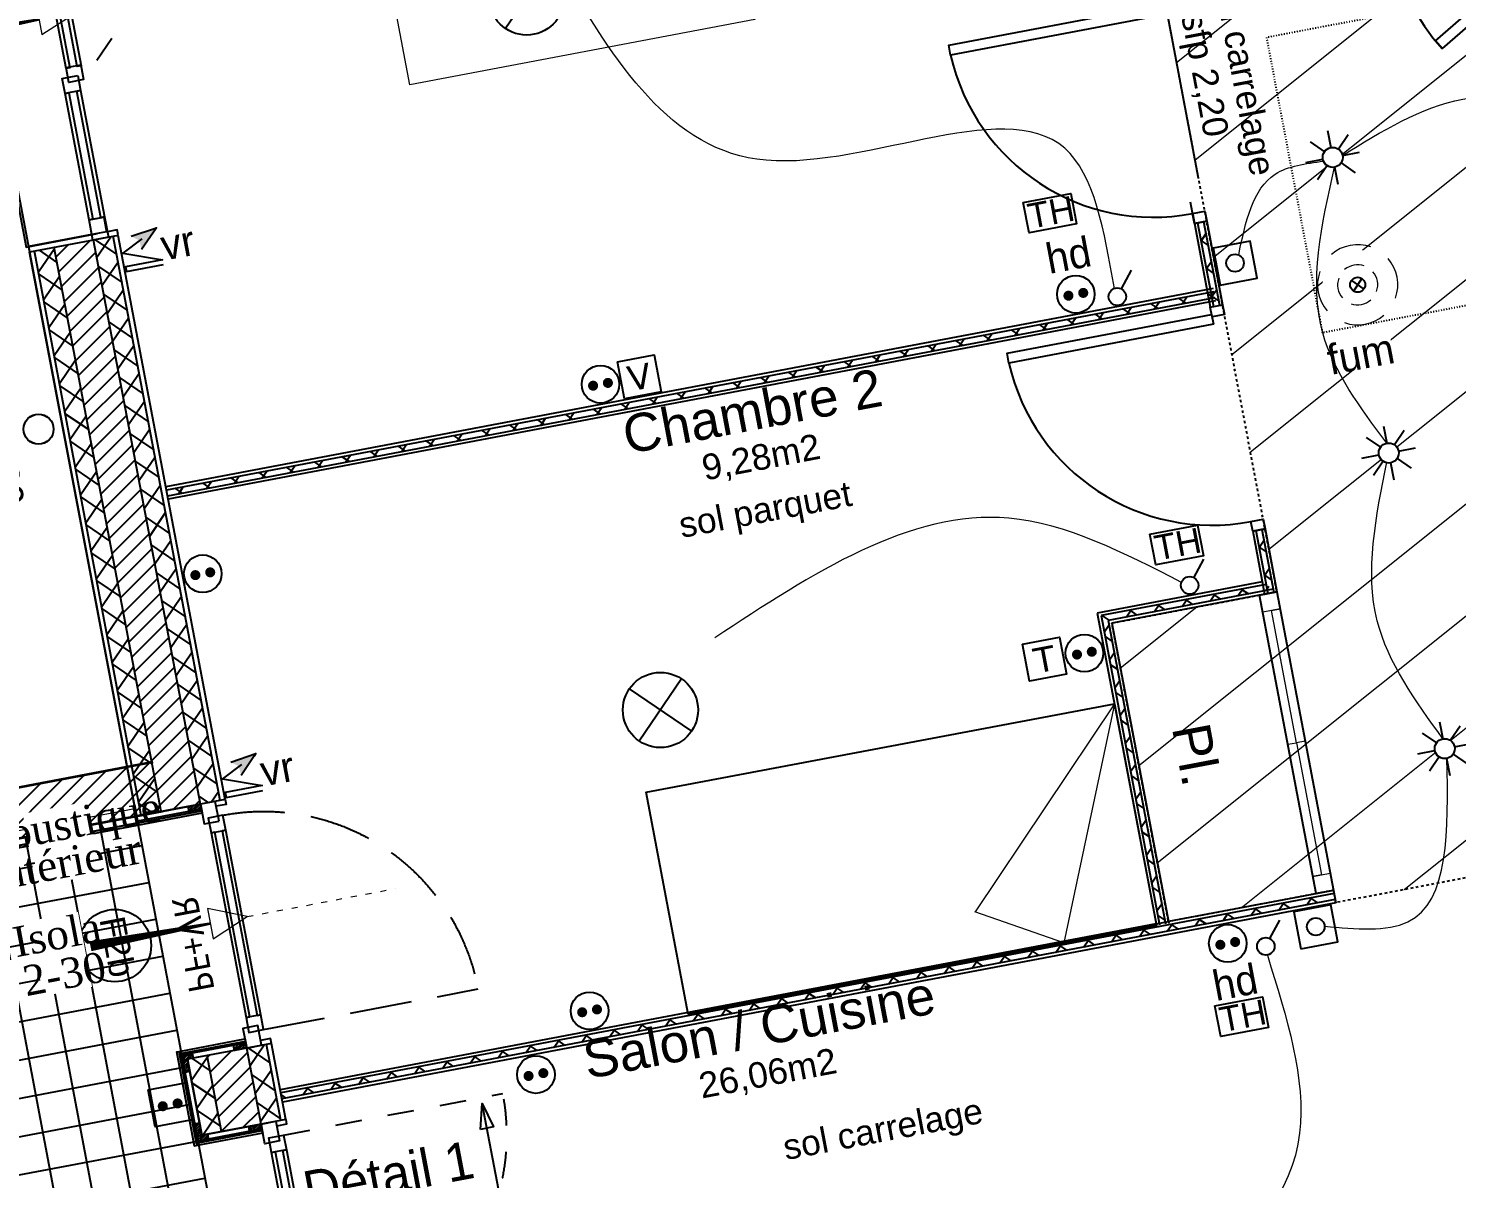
# Model space of a CAD drawing. Header units: centimetres. Extents: x 187368 to 251255, y -383447 to -322514.
# Drawn here: x 192943 to 198635, y -348826 to -344240 of the extents above; entities that cross this region are included whole.
import ezdxf

# ---------------------------------------------------------------- set-up
doc = ezdxf.new("R2010")
doc.units = ezdxf.units.CM
for name, pattern in [('ACAD_ISO03W100', [30, 12, -18]), ('Style de ligne -1', [0.41664, 0.20828, -0.20836]), ('Style de ligne -2', [0.694425, 0.48607, -0.208355]), ('Style de ligne -5', [0.20828, 0.069425, -0.138855]), ('Style de ligne -6', [1.04164, 0.625, -0.20828, 0.06943, -0.13893])]:
    doc.linetypes.add(name, pattern=pattern)
doc.layers.get('0').update_dxf_attribs({"color": 252})
for name, color, linetype in [('3-BAT C-Niveau 2', 252, 'Continuous'), ('prlm-EAU-EPEXT', 145, 'Continuous'), ('prlm-VMC', 93, 'Continuous')]:
    doc.layers.add(name, color=color, linetype=linetype)
for name, color, linetype, lineweight in [('prlm-ELEC-CFA', 1, 'Continuous', 25), ('prlm-ELEC-CFO', 1, 'Continuous', 25), ('prlm-ELEC-SSI', 1, 'Continuous', 25)]:
    doc.layers.add(name, color=color, linetype=linetype, lineweight=lineweight)
doc.layers.add('prlm-ZEROPLOT', color=254, linetype='Continuous', plot=False)
doc.styles.add('Arial', font='arial.ttf', dxfattribs={"height": 100})
doc.styles.add('Futura Std Book', font='')
doc.styles.add('Helvetica', font='arial.ttf')
doc.styles.add('Lucida Grande', font='')
doc.styles.add('prlm-elec-cfo', font='comic.ttf', dxfattribs={"height": 12})
doc.styles.add('prlm-elec-ssi', font='comic.ttf', dxfattribs={"height": 12})
doc.styles.add('prlm-vmc', font='pala.ttf', dxfattribs={"height": 14})
doc.styles.get("Standard").update_dxf_attribs({"font": 'isocp.shx', "height": 100})
doc.styles.get('Futura Std Book').set_extended_font_data('Futura Std Book')
doc.styles.get('Lucida Grande').set_extended_font_data('Lucida Grande')
pattern_1 = [(145.723595, (66931.62, 115456.28), (-45.054865, -66.106423), []), (235.723595, (66931.62, 115456.28), (-66.106423, 45.054865), [])]
pattern_2 = [(45, (67117.507, 115456.283), (-31.2347524, 39.0434405), [])]
pattern_3 = [(145.723595, (66931.62, 115456.28), (-45.054865, -66.106423), []), (235.723595, (66931.62, 115456.28), (-66.106423, 45.054865), [])]
pattern_4 = [(45, (0, 0), (0, -1), [])]

# ---------------------------------------------------------------- blocks, each defined once
blk = doc.blocks.new('Groupe-125-1')
at = {"linetype": 'Continuous'}
for p, q in [((12439.98, -46334.45), (12646.31, -46295.38)), ((12442.77, -46349.19), (12649.1, -46310.11)), ((12445.56, -46363.93), (12651.89, -46324.85)), ((12448.35, -46378.67), (12654.68, -46339.59)), ((12451.14, -46393.4), (12657.47, -46354.33)), ((12453.93, -46408.14), (12660.27, -46369.07)), ((12456.72, -46422.88), (12663.06, -46383.8)), ((12459.52, -46437.62), (12665.85, -46398.54)), ((12462.31, -46452.36), (12668.64, -46413.28)), ((12465.1, -46467.09), (12671.43, -46428.02)), ((12467.89, -46481.83), (12674.22, -46442.76)), ((12470.68, -46496.57), (12677.01, -46457.49)), ((12473.47, -46511.31), (12679.8, -46472.23)), ((12476.26, -46526.05), (12682.59, -46486.97)), ((12479.05, -46540.78), (12685.39, -46501.71)), ((12481.84, -46555.52), (12688.18, -46516.45)), ((12484.63, -46570.26), (12690.97, -46531.18)), ((12487.43, -46585), (12693.76, -46545.92)), ((12490.22, -46599.74), (12696.55, -46560.66)), ((12493.01, -46614.47), (12699.34, -46575.4)), ((12495.8, -46629.21), (12702.13, -46590.14)), ((12498.59, -46643.95), (12704.92, -46604.88)), ((12501.38, -46658.69), (12707.71, -46619.61)), ((12504.17, -46673.43), (12710.5, -46634.35)), ((12506.96, -46688.16), (12713.3, -46649.09)), ((12509.75, -46702.9), (12716.09, -46663.83)), ((12512.55, -46717.64), (12718.88, -46678.57)), ((12515.34, -46732.38), (12721.67, -46693.3))]:
    blk.add_line(p, q, dxfattribs=at)
at = {"linetype": 'Continuous', "lineweight": 18, "flags": 128}
for points in [[(12643.52, -46280.64), (12726.35, -46718.02), (12520.02, -46757.09), (12437.19, -46319.72)], [(12447.57, -46320.79), (12527.98, -46745.4), (12518.16, -46747.27), (12437.74, -46322.65)], [(12720.15, -46709.01), (12722.01, -46718.84), (12520.02, -46757.09), (12518.16, -46747.27)]]:
    blk.add_lwpolyline(points, close=True, dxfattribs=at)
blk = doc.blocks.new('Groupe-126-1')
blk.add_blockref('Groupe-125-1', (0, 0))
blk = doc.blocks.new('Groupe-127-1')
at = {"linetype": 'Continuous'}
for p, q in [((12696.87, -46723.6), (12614.64, -46289.35)), ((12711.61, -46720.81), (12629.37, -46286.56)), ((12667.4, -46729.18), (12585.16, -46294.94)), ((12682.13, -46726.39), (12599.9, -46292.15)), ((12623.18, -46737.55), (12540.95, -46303.31)), ((12637.92, -46734.76), (12555.68, -46300.52)), ((12652.66, -46731.97), (12570.42, -46297.73)), ((12593.71, -46743.14), (12511.47, -46308.89)), ((12608.44, -46740.34), (12526.21, -46306.1)), ((12564.23, -46748.72), (12481.99, -46314.47)), ((12578.97, -46745.93), (12496.73, -46311.68)), ((12534.75, -46754.3), (12452.52, -46320.06)), ((12549.49, -46751.51), (12467.26, -46317.27))]:
    blk.add_line(p, q, dxfattribs=at)
at = {"linetype": 'Continuous', "lineweight": 18, "flags": 128}
for points in [[(12644.11, -46283.77), (12726.35, -46718.02), (12520.02, -46757.09), (12437.78, -46322.85)], [(12445.64, -46321.36), (12526.39, -46747.74), (12518.53, -46749.23), (12437.78, -46322.85)], [(12518.53, -46749.23), (12724.86, -46710.16), (12726.35, -46718.02), (12520.02, -46757.09)]]:
    blk.add_lwpolyline(points, close=True, dxfattribs=at)
blk = doc.blocks.new('FENETRE TYPE 1')
at = {"linetype": 'Style de ligne -1', "ltscale": 50.8}
for p, q in [((48.17, 60.17), (4, 16)), ((84.68, 59.99), (128.67, 16))]:
    blk.add_line(p, q, dxfattribs=at)
at = {"linetype": 'Continuous'}
blk.add_line((0, 16), (0, 14), dxfattribs=at)
at = {"linetype": 'Continuous', "lineweight": 25, "flags": 128}
for points in [[(-2, 18), (0, 18), (0, 14)], [(192, 18), (190, 18), (190, 14)], [(0, 8), (0, -18), (-2, -18)], [(190, 7.7), (190, -18), (192, -18)]]:
    blk.add_lwpolyline(points, dxfattribs=at)
at = {"linetype": 'Continuous', "flags": 128}
for points in [[(-2, 14), (6, 14), (6, 8), (-2, 8)], [(4, 16), (10, 16), (10, 10), (4, 10)], [(10, 16), (60.46, 16), (60.46, 14.5), (10, 14.5)], [(10, 11.5), (60.46, 11.5), (60.46, 10), (10, 10)], [(60.46, 16), (66.46, 16), (66.46, 10), (60.46, 10)], [(66.46, 16), (72.46, 16), (72.46, 10), (66.46, 10)], [(72.46, 16), (123.05, 16), (123.05, 14.5), (72.46, 14.5)], [(72.46, 11.5), (123.05, 11.5), (123.05, 10), (72.46, 10)], [(122.67, 16), (128.67, 16), (128.67, 10), (122.67, 10)], [(126.67, 14), (132.67, 14), (132.67, 7.7), (126.67, 7.7)], [(132.67, 14), (184, 14), (184, 12.5), (132.67, 12.5)], [(184, 14), (192.25, 14), (192.25, 7.7), (184, 7.7)], [(184, 13.7), (190, 13.7), (190, 7.7), (184, 7.7)], [(132.67, 9.2), (184, 9.2), (184, 7.7), (132.67, 7.7)]]:
    blk.add_lwpolyline(points, close=True, dxfattribs=at)
blk.add_lwpolyline([(0, 10), (0, -19), (190, -19), (190, 10)], dxfattribs=at)
at = {"linetype": 'Style de ligne -1', "ltscale": 50.8}
for centre, radius, start, end in [((4, 16), 62.46, 360, 45), ((128.67, 16), 62.21, 136.6392, 180)]:
    blk.add_arc(centre, radius, start, end, dxfattribs=at)
at = {"insert": (50.38, 2.81), "char_height": 10.161, "attachment_point": 1, "line_spacing_factor": 0.978845, "style": 'Lucida Grande'}
blk.add_mtext('F+VR ', dxfattribs=at)
blk = doc.blocks.new('PORTE FENETRE TYPE 1')
at = {"linetype": 'Style de ligne -1', "ltscale": 50.8}
for p, q in [((4, 16), (4, 105)), ((182, 105), (182, 16))]:
    blk.add_line(p, q, dxfattribs=at)
at = {"linetype": 'Continuous', "lineweight": 25, "flags": 128}
for points in [[(-2, 18), (0, 18), (0, 14)], [(272, 18), (270, 18), (270, 14)], [(0, 8), (0, -18), (-2, -18)], [(270, 8), (270, -18), (272, -18)]]:
    blk.add_lwpolyline(points, dxfattribs=at)
at = {"linetype": 'Continuous', "flags": 128}
for points in [[(-2, 14), (6, 14), (6, 8), (-2, 8)], [(4, 16), (10, 16), (10, 10), (4, 10)], [(10, 16), (87, 16), (87, 14.5), (10, 14.5)], [(10, 11.5), (87, 11.5), (87, 10), (10, 10)], [(87, 16), (93, 16), (93, 10), (87, 10)], [(93, 16), (99, 16), (99, 10), (93, 10)], [(99, 16), (176, 16), (176, 14.5), (99, 14.5)], [(99, 11.5), (176, 11.5), (176, 10), (99, 10)], [(176, 16), (182, 16), (182, 10), (176, 10)], [(180, 14), (186, 14), (186, 8), (180, 8)], [(186, 14), (264, 14), (264, 12.5), (186, 12.5)], [(264, 14), (270, 14), (270, 8), (264, 8)], [(264, 14), (272, 14), (272, 8), (264, 8)], [(186, 9.5), (264, 9.5), (264, 8), (186, 8)]]:
    blk.add_lwpolyline(points, close=True, dxfattribs=at)
at = {"linetype": 'Style de ligne -1', "ltscale": 50.8}
for centre, start, end in [((4, 16), 360, 90), ((182, 16), 90, 180)]:
    blk.add_arc(centre, 89, start, end, dxfattribs=at)
at = {"insert": (74.62, 0.04), "char_height": 10.161, "attachment_point": 1, "line_spacing_factor": 0.978845, "style": 'Lucida Grande'}
blk.add_mtext('PF+VR ', dxfattribs=at)
blk = doc.blocks.new('PORTE FENETRE TYPE 3bis')
at = {"linetype": 'Style de ligne -2', "ltscale": 50.8}
blk.add_line((4, 16), (4, 103), dxfattribs=at)
at = {"linetype": 'Continuous', "lineweight": 25, "flags": 128}
for points in [[(-2, 18), (0, 18), (0, 14)], [(97, 18), (95, 18), (95, 14)], [(0, 7.7), (0, -18), (-2, -18)], [(95, 7.7), (95, -18), (97, -18)]]:
    blk.add_lwpolyline(points, dxfattribs=at)
at = {"linetype": 'Continuous', "flags": 128}
for points in [[(-2, 14), (6, 14), (6, 8), (-2, 8)], [(4, 16), (10, 16), (10, 10), (4, 10)], [(10, 16), (85, 16), (85, 14.5), (10, 14.5)], [(10, 11.5), (85, 11.5), (85, 10), (10, 10)], [(85, 16), (91, 16), (91, 10), (85, 10)], [(89, 14), (97, 14), (97, 8), (89, 8)]]:
    blk.add_lwpolyline(points, close=True, dxfattribs=at)
at = {"linetype": 'Style de ligne -2', "ltscale": 50.8}
blk.add_arc((4, 16), 87, 360, 90, dxfattribs=at)
at = {"insert": (23.21, -0.18), "char_height": 10.161, "attachment_point": 1, "line_spacing_factor": 0.978845, "style": 'Lucida Grande'}
blk.add_mtext('PF+VR ', dxfattribs=at)
blk = doc.blocks.new('Groupe-149-1')
at = {"linetype": 'Continuous'}
h = blk.add_hatch(dxfattribs=at)
h.set_pattern_fill('BOIS 45', color=256, style=0, pattern_type=2)
h.set_pattern_definition(pattern_4)
h.paths.add_polyline_path([(12682.66, -46374.48), (12687.58, -46373.55), (12688.08, -46376.21), (12683.17, -46377.14)])
h = blk.add_hatch(dxfattribs=at)
h.set_pattern_fill('BOIS 45', color=256, style=0, pattern_type=2)
h.set_pattern_definition(pattern_4)
h.paths.add_polyline_path([(12661.34, -46378.52), (12666.26, -46377.59), (12666.76, -46380.24), (12661.85, -46381.17)])
h = blk.add_hatch(dxfattribs=at)
h.set_pattern_fill('BOIS 45', color=256, style=0, pattern_type=2)
h.set_pattern_definition(pattern_4)
h.paths.add_polyline_path([(12664.5, -46380.67), (12665.43, -46385.58), (12662.78, -46386.09), (12661.85, -46381.17)])
h = blk.add_hatch(dxfattribs=at)
h.set_pattern_fill('BOIS 45', color=256, style=0, pattern_type=2)
h.set_pattern_definition(pattern_4)
h.paths.add_polyline_path([(12667.58, -46411.45), (12666.65, -46406.53), (12669.3, -46406.03), (12670.23, -46410.94)])
h = blk.add_hatch(dxfattribs=at)
h.set_pattern_fill('BOIS 45', color=256, style=0, pattern_type=2)
h.set_pattern_definition(pattern_4)
h.paths.add_polyline_path([(12667.58, -46411.45), (12672.49, -46410.52), (12672.99, -46413.17), (12668.08, -46414.1)])
h = blk.add_hatch(dxfattribs=at)
h.set_pattern_fill('BOIS 45', color=256, style=0, pattern_type=2)
h.set_pattern_definition(pattern_4)
h.paths.add_polyline_path([(12688.9, -46407.41), (12693.81, -46406.48), (12694.31, -46409.13), (12689.4, -46410.06)])
h = blk.add_hatch(dxfattribs=at)
h.set_pattern_fill('BOIS 45', color=256, style=0, pattern_type=2)
h.set_pattern_definition(pattern_4)
h.paths.add_polyline_path([(12739.38, -46673.97), (12744.29, -46673.04), (12744.8, -46675.69), (12739.88, -46676.62)])
h = blk.add_hatch(dxfattribs=at)
h.set_pattern_fill('BOIS 45', color=256, style=0, pattern_type=2)
h.set_pattern_definition(pattern_4)
h.paths.add_polyline_path([(12718.06, -46678.01), (12722.97, -46677.08), (12723.47, -46679.73), (12718.56, -46680.66)])
h = blk.add_hatch(dxfattribs=at)
h.set_pattern_fill('BOIS 45', color=256, style=0, pattern_type=2)
h.set_pattern_definition(pattern_4)
h.paths.add_polyline_path([(12721.22, -46680.16), (12722.15, -46685.07), (12719.49, -46685.57), (12718.56, -46680.66)])
h = blk.add_hatch(dxfattribs=at)
h.set_pattern_fill('BOIS 45', color=256, style=0, pattern_type=2)
h.set_pattern_definition(pattern_4)
h.paths.add_polyline_path([(12725.48, -46717.16), (12724.54, -46712.25), (12727.2, -46711.75), (12728.13, -46716.66)])
at = {"linetype": 'Continuous', "flags": 128}
for points in [[(12687.39, -46372.57), (12687.58, -46373.55), (12661.38, -46378.51), (12661.2, -46377.53)], [(12687.6, -46373.55), (12688.08, -46376.21), (12664.5, -46380.67), (12670.23, -46410.94), (12693.81, -46406.48), (12694.31, -46409.13), (12668.08, -46414.1), (12661.36, -46378.52)], [(12682.66, -46374.48), (12687.58, -46373.55), (12688.08, -46376.21), (12683.17, -46377.14)], [(12668.34, -46415.07), (12667.33, -46415.26), (12660.22, -46377.72), (12661.23, -46377.53)], [(12661.34, -46378.52), (12666.26, -46377.59), (12666.76, -46380.24), (12661.85, -46381.17)], [(12664.5, -46380.67), (12665.43, -46385.58), (12662.78, -46386.09), (12661.85, -46381.17)], [(12667.58, -46411.45), (12666.65, -46406.53), (12669.3, -46406.03), (12670.23, -46410.94)], [(12667.58, -46411.45), (12672.49, -46410.52), (12672.99, -46413.17), (12668.08, -46414.1)], [(12668.31, -46415.07), (12668.12, -46414.09), (12694.31, -46409.13), (12694.5, -46410.11)], [(12688.9, -46407.41), (12693.81, -46406.48), (12694.31, -46409.13), (12689.4, -46410.06)], [(12744.11, -46672.06), (12744.29, -46673.04), (12718.1, -46678), (12717.91, -46677.02)], [(12725.48, -46717.16), (12728.13, -46716.66), (12721.22, -46680.16), (12744.8, -46675.69), (12744.29, -46673.04), (12718.06, -46678.01)], [(12739.38, -46673.97), (12744.29, -46673.04), (12744.8, -46675.69), (12739.88, -46676.62)], [(12725.7, -46718.14), (12724.72, -46718.32), (12716.93, -46677.2), (12717.91, -46677.02)], [(12718.06, -46678.01), (12722.97, -46677.08), (12723.47, -46679.73), (12718.56, -46680.66)], [(12721.22, -46680.16), (12722.15, -46685.07), (12719.49, -46685.57), (12718.56, -46680.66)], [(12725.48, -46717.16), (12724.54, -46712.25), (12727.2, -46711.75), (12728.13, -46716.66)], [(12725.7, -46718.14), (12725.52, -46717.16), (12728.13, -46716.66), (12728.31, -46717.64)]]:
    blk.add_lwpolyline(points, close=True, dxfattribs=at)
blk = doc.blocks.new('Groupe-174-1')
at = {"linetype": 'Continuous'}
blk.add_circle((12605.1, -46129.36), 6, dxfattribs=at)
at = {"insert": (12589.05, -46102.64), "char_height": 11.327, "attachment_point": 1, "rotation": 280.7236, "line_spacing_factor": 0.962448, "style": 'Futura Std Book'}
blk.add_mtext('EPØ120', dxfattribs=at)
blk = doc.blocks.new('Groupe-206-1')
at = {"linetype": 'Continuous'}
blk.add_circle((12635.53, -46335.33), 14.45, dxfattribs=at)
at = {"insert": (12639.23, -46322.92), "char_height": 10.087, "attachment_point": 1, "rotation": 280.7236, "line_spacing_factor": 0.834288, "style": 'Helvetica'}
blk.add_mtext('F2b', dxfattribs=at)
blk = doc.blocks.new('Groupe-215-1')
at = {"linetype": 'Continuous'}
h = blk.add_hatch(dxfattribs=at)
h.set_pattern_fill('BOIS 45', color=256, style=0, pattern_type=2)
h.set_pattern_definition(pattern_4)
h.paths.add_polyline_path([(12664.75, -46279.86), (12669.66, -46278.93), (12670.16, -46281.59), (12665.25, -46282.52)])
h = blk.add_hatch(dxfattribs=at)
h.set_pattern_fill('BOIS 45', color=256, style=0, pattern_type=2)
h.set_pattern_definition(pattern_4)
h.paths.add_polyline_path([(12605.79, -46291.03), (12610.71, -46290.1), (12611.21, -46292.75), (12606.3, -46293.68)])
h = blk.add_hatch(dxfattribs=at)
h.set_pattern_fill('BOIS 45', color=256, style=0, pattern_type=2)
h.set_pattern_definition(pattern_4)
h.paths.add_polyline_path([(12546.84, -46302.19), (12551.75, -46301.26), (12552.26, -46303.92), (12547.34, -46304.85)])
h = blk.add_hatch(dxfattribs=at)
h.set_pattern_fill('BOIS 45', color=256, style=0, pattern_type=2)
h.set_pattern_definition(pattern_4)
h.paths.add_polyline_path([(12487.89, -46313.36), (12492.8, -46312.43), (12493.3, -46315.08), (12488.39, -46316.01)])
h = blk.add_hatch(dxfattribs=at)
h.set_pattern_fill('BOIS 45', color=256, style=0, pattern_type=2)
h.set_pattern_definition(pattern_4)
h.paths.add_polyline_path([(12446.94, -46321.11), (12451.86, -46320.18), (12452.36, -46322.83), (12447.45, -46323.76)])
at = {"linetype": 'Continuous', "flags": 128}
for points in [[(12670.16, -46281.59), (12447.45, -46323.76), (12446.94, -46321.11), (12669.66, -46278.93)], [(12664.75, -46279.86), (12669.66, -46278.93), (12670.16, -46281.59), (12665.25, -46282.52)], [(12670.16, -46281.59), (12670.35, -46282.57), (12447.63, -46324.75), (12447.45, -46323.76)], [(12605.79, -46291.03), (12610.71, -46290.1), (12611.21, -46292.75), (12606.3, -46293.68)], [(12546.84, -46302.19), (12551.75, -46301.26), (12552.26, -46303.92), (12547.34, -46304.85)], [(12487.89, -46313.36), (12492.8, -46312.43), (12493.3, -46315.08), (12488.39, -46316.01)], [(12446.94, -46321.11), (12451.86, -46320.18), (12452.36, -46322.83), (12447.45, -46323.76)]]:
    blk.add_lwpolyline(points, close=True, dxfattribs=at)
blk = doc.blocks.new('Groupe-260-1')
at = {"linetype": 'Continuous'}
blk.add_line((12789.08, -46435.79), (12781.97, -46398.28), dxfattribs=at)
at = {"linetype": 'Style de ligne -6', "lineweight": 25, "ltscale": 50.8}
blk.add_line((12789.08, -46435.79), (12715.39, -46449.75), dxfattribs=at)
at = {"linetype": 'Continuous', "flags": 128}
blk.add_lwpolyline([(12781.25, -46408.6), (12781.97, -46398.28), (12786.51, -46407.58)], close=True, dxfattribs=at)
at = {"insert": (12709.56, -46425.7), "char_height": 15.103, "attachment_point": 1, "rotation": 10.728, "line_spacing_factor": 0.962448, "style": 'Futura Std Book'}
blk.add_mtext('Détail 1', dxfattribs=at)
blk = doc.blocks.new('xi.fum')
at = {"color": 0}
blk.add_wipeout([(-10.61, -10.61), (-15, 0), (-10.61, 10.61), (0, 15), (10.61, 10.61), (15, 0), (10.61, -10.61), (0, -15)], dxfattribs=at).dxf.layer = 'prlm-ELEC-SSI'
at = {"layer": 'prlm-ELEC-SSI', "color": 0}
for points in [[(-2.12, 2.12), (2.12, -2.12)], [(2.12, 2.12), (-2.12, -2.12)]]:
    blk.add_lwpolyline(points, dxfattribs=at)
blk.add_circle((0, 0), 3, dxfattribs=at)
at = {"layer": 'prlm-ELEC-SSI', "color": 0, "lineweight": 13}
for radius, start, end in [(16, 60, 120), (16, 150, 210), (8, 60, 120), (16, 330, 30), (8, 150, 210), (8, 330, 30), (8, 240, 300), (16, 240, 300)]:
    blk.add_arc((0, 0), radius, start, end, dxfattribs=at)
blk = doc.blocks.new('xi.epext')
at = {"layer": 'prlm-EAU-EPEXT', "color": 0, "linetype": 'ByBlock', "lineweight": -2}
blk.add_circle((0, 0), 5, dxfattribs=at)
blk = doc.blocks.new('xi.EA')
at = {"layer": 'prlm-VMC', "color": 0, "linetype": 'ByBlock', "lineweight": 5, "flags": 128}
blk.add_lwpolyline([(-6.17, -15), (6.17, -15), (0, 0)], close=True, dxfattribs=at)
at = {"layer": 'prlm-VMC', "color": 0, "linetype": 'ByBlock', "lineweight": -2, "flags": 128}
blk.add_lwpolyline([(0, -15, 1, 4, 0), (0, -63.63, 1, 1, 0)], format="xyseb", dxfattribs=at)
at = {"layer": 'prlm-VMC', "color": 0, "linetype": 'ByBlock', "lineweight": 5}
blk.add_solid([(0, 0), (6.17, -15), (-6.17, -15), (0, 0)], dxfattribs=at)
at = {"layer": 'prlm-ZEROPLOT', "color": 250, "linetype": 'ACAD_ISO03W100', "lineweight": 0, "ltscale": 0.2}
blk.add_lwpolyline([(0, 0), (0, 60)], dxfattribs=at)
blk = doc.blocks.new('xi.PC')
at = {"color": 0, "lineweight": 5}
blk.add_wipeout([(-7.5, -7.5), (7.5, -7.5), (7.5, 7.5), (-7.5, 7.5)], dxfattribs=at).dxf.layer = 'prlm-ELEC-CFO'
at = {"layer": 'prlm-ELEC-CFO', "color": 0, "linetype": 'ByBlock', "lineweight": 5, "const_width": 2}
for points in [[(-4, 0, 1), (-2, 0, 1)], [(2, 0, 1), (4, 0, 1)]]:
    blk.add_lwpolyline(points, format="xyb", close=True, dxfattribs=at)
at = {"layer": 'prlm-ELEC-CFO', "color": 0, "linetype": 'ByBlock', "lineweight": -2}
blk.add_circle((0, 0), 7.5, dxfattribs=at)
blk = doc.blocks.new('xi.PCHD')
at = {"color": 0, "lineweight": 5}
blk.add_wipeout([(-7.5, -7.5), (7.5, -7.5), (7.5, 7.5), (-7.5, 7.5)], dxfattribs=at).dxf.layer = 'prlm-ELEC-CFO'
at = {"layer": 'prlm-ELEC-CFO', "color": 0, "linetype": 'ByBlock', "lineweight": 5, "const_width": 2}
for points in [[(-4, 0, 1), (-2, 0, 1)], [(2, 0, 1), (4, 0, 1)]]:
    blk.add_lwpolyline(points, format="xyb", close=True, dxfattribs=at)
at = {"layer": 'prlm-ELEC-CFO', "color": 0, "linetype": 'ByBlock', "lineweight": -2}
blk.add_circle((0, 0), 7.5, dxfattribs=at)
blk = doc.blocks.new('xi.SA')
at = {"layer": 'prlm-ELEC-CFO', "color": 0}
blk.add_lwpolyline([(0.2, -1.28), (5.5, 5.28)], dxfattribs=at)
blk.add_circle((-2, -4), 3.5, dxfattribs=at)
blk = doc.blocks.new('xi.BP')
at = {"layer": 'prlm-ELEC-CFO', "color": 0, "flags": 128}
blk.add_lwpolyline([(-7.5, -7.5), (7.5, -7.5), (7.5, 7.5), (-7.5, 7.5)], close=True, dxfattribs=at)
at = {"layer": 'prlm-ELEC-CFO', "color": 0}
blk.add_circle((0, 0), 3.5, dxfattribs=at)
blk = doc.blocks.new('xi.SPOT')
at = {"color": 0, "lineweight": 5}
blk.add_wipeout([(-4, 0), (-2.83, -2.83), (0, -4), (2.83, -2.83), (4, 0), (2.83, 2.83), (0, 4), (-2.83, 2.83)], dxfattribs=at).dxf.layer = 'prlm-ELEC-CFO'
at = {"layer": 'prlm-ELEC-CFO', "color": 0, "linetype": 'ByBlock', "lineweight": -2, "flags": 128}
for points in [[(-7.69, 7.69), (-2.83, 2.83)], [(0, 10.88), (0, 4)], [(7.69, 7.69), (2.83, 2.83)], [(-10.88, 0), (-4, 0)], [(4, 0), (10.88, 0)], [(-2.83, -2.83), (-7.69, -7.69)], [(0, -4), (0, -10.88)], [(2.83, -2.83), (7.69, -7.69)]]:
    blk.add_lwpolyline(points, dxfattribs=at)
at = {"layer": 'prlm-ELEC-CFO', "color": 0, "linetype": 'ByBlock', "lineweight": -2}
blk.add_circle((0, 0), 4, dxfattribs=at)
blk = doc.blocks.new('xi.VR')
at = {"layer": 'prlm-ELEC-CFO', "lineweight": 5}
blk.add_hatch(color=0, dxfattribs=at).paths.add_polyline_path([(-3, 6), (-0.1, 3.7), (0, 0), (7.5, 7.5)])
at = {"layer": 'prlm-ELEC-CFO', "color": 0}
for points in [[(-3, 6), (7.5, 7.5), (0, 0)], [(0.95, 4.23), (-7.5, 0), (7.5, -5.5), (-7.5, -5.5), (-7.5, -7.5), (7.5, -7.5)]]:
    blk.add_lwpolyline(points, dxfattribs=at)
blk = doc.blocks.new('xi.TEL')
at = {"layer": 'prlm-ELEC-CFA', "color": 0, "linetype": 'ByBlock', "lineweight": -2, "flags": 128}
blk.add_lwpolyline([(-7.5, 7.5), (7.5, 7.5), (7.5, -7.5), (-7.5, -7.5)], close=True, dxfattribs=at)
at = {"layer": 'prlm-ELEC-CFA', "color": 0, "linetype": 'ByBlock', "insert": (0, 0), "char_height": 10, "width": 11.36, "attachment_point": 5}
blk.add_mtext('{\\fVerdana|b0|i0|c0|p34;T}', dxfattribs=at)
blk = doc.blocks.new('xi.PTCE')
at = {"layer": 'prlm-ELEC-CFO', "color": 0}
for points in [[(-10.61, 10.61), (10.61, -10.61)], [(10.61, 10.61), (-10.61, -10.61)]]:
    blk.add_lwpolyline(points, dxfattribs=at)
at = {"layer": 'prlm-ELEC-CFO', "color": 0, "linetype": 'ByBlock'}
blk.add_circle((0, 0), 15, dxfattribs=at)
blk = doc.blocks.new('xi.TV')
at = {"layer": 'prlm-ELEC-CFA', "color": 0, "linetype": 'ByBlock', "lineweight": -2, "flags": 128}
blk.add_lwpolyline([(-7.5, 7.5), (7.5, 7.5), (7.5, -7.5), (-7.5, -7.5)], close=True, dxfattribs=at)
at = {"layer": 'prlm-ELEC-CFA', "color": 0, "linetype": 'ByBlock', "insert": (0, 0), "char_height": 10, "width": 11.36, "attachment_point": 5}
blk.add_mtext('{\\fVerdana|b0|i0|c0|p34;V}', dxfattribs=at)
blk = doc.blocks.new('xi.PC-EXT')
at = {"layer": 'prlm-ELEC-CFO', "color": 0, "linetype": 'ByBlock', "lineweight": -2, "flags": 128}
blk.add_lwpolyline([(-7.5, 7.5), (7.5, 7.5), (7.5, -7.5), (-7.5, -7.5)], close=True, dxfattribs=at)
at = {"layer": 'prlm-ELEC-CFO', "color": 0, "linetype": 'ByBlock', "lineweight": 5, "const_width": 2}
for points in [[(-4, 0, 1), (-2, 0, 1)], [(2, 0, 1), (4, 0, 1)]]:
    blk.add_lwpolyline(points, format="xyb", close=True, dxfattribs=at)
blk = doc.blocks.new('Groupe-38-1')
at = {"linetype": 'Continuous', "lineweight": 18}
for p, q in [((13034.02, -46238.85), (12978.49, -46321.87)), ((13034.02, -46238.85), (13013.9, -46334.27)), ((13013.9, -46334.27), (12978.43, -46321.84)), ((13013.9, -46334.27), (13050.83, -46327.26))]:
    blk.add_line(p, q, dxfattribs=at)
at = {"linetype": 'Continuous', "flags": 128}
blk.add_lwpolyline([(13034.02, -46238.85), (13050.76, -46327.28), (12864.08, -46362.63), (12847.33, -46274.2)], close=True, dxfattribs=at)
blk = doc.blocks.new('Groupe-39-1')
at = {"linetype": 'Continuous', "flags": 128}
blk.add_lwpolyline([(13114.48, -46314.6), (13091.92, -46195.51), (13098.8, -46194.21), (13121.36, -46313.3)], close=True, dxfattribs=at)
at = {"linetype": 'Continuous', "lineweight": 18, "flags": 128}
for points in [[(13093.22, -46202.39), (13091.92, -46195.51), (13098.8, -46194.21), (13100.1, -46201.09)], [(13106.64, -46254.41), (13096.66, -46201.74), (13100.1, -46201.09), (13110.08, -46253.75)], [(13113.18, -46307.72), (13103.2, -46255.06), (13106.64, -46254.41), (13116.62, -46307.07)], [(13114.5, -46314.6), (13113.19, -46307.72), (13120.07, -46306.42), (13121.37, -46313.29)]]:
    blk.add_lwpolyline(points, close=True, dxfattribs=at)
blk = doc.blocks.new('Groupe-40-1')
at = {"linetype": 'Continuous', "lineweight": 18}
for p, q in [((12855.34, -45779.28), (12717.79, -45805.33)), ((12855.34, -45779.28), (12749.24, -45870.62)), ((12724.76, -45842.19), (12717.78, -45805.26)), ((12724.76, -45842.19), (12749.29, -45870.67))]:
    blk.add_line(p, q, dxfattribs=at)
at = {"linetype": 'Continuous'}
blk.add_line((12855.34, -45779.28), (12724.76, -45842.19), dxfattribs=at)
at = {"linetype": 'Continuous', "lineweight": 18, "flags": 128}
blk.add_lwpolyline([(12890.7, -45965.96), (12753.14, -45992.01), (12717.79, -45805.33), (12855.34, -45779.28)], close=True, dxfattribs=at)
blk = doc.blocks.new('Sol carrelage')
at = {"insert": (0, -0.78), "char_height": 10.0872, "attachment_point": 2, "line_spacing_factor": 0.834288, "style": 'Helvetica'}
blk.add_mtext('sol carrelage', dxfattribs=at)
blk = doc.blocks.new('Sol parquet')
at = {"insert": (0, -0.78), "char_height": 10.0872, "attachment_point": 2, "line_spacing_factor": 0.834288, "style": 'Helvetica'}
blk.add_mtext('sol parquet', dxfattribs=at)
blk = doc.blocks.new('hsfp 2.20')
at = {"insert": (0, -0.78), "char_height": 10.087, "attachment_point": 2, "line_spacing_factor": 0.834288, "style": 'Helvetica'}
blk.add_mtext('hsfp 2,20', dxfattribs=at)

msp = doc.modelspace()

# ---------------------------------------------------------------- hatches: boundary and pattern name
at = {"linetype": 'Continuous', "lineweight": 18}
h = msp.add_hatch(dxfattribs=at)
h.set_pattern_fill('BA 13', color=256, scale=10, style=0, pattern_type=2)
h.set_pattern_definition([(218.65981, (66931.62, 115456.3), (-199.24783, 287.75041), [])])
h.paths.add_polyline_path([(199992.9, -343615.8), (200261.7, -345041.6), (200211.4, -345051.1), (200221.2, -345102.7), (200272.6, -345092.9), (200518.1, -346389), (199142.8, -346649.4), (198897.5, -345353.4), (199287.8, -345279.5), (199278.5, -345230.4), (198839.5, -345313.5), (199256.3, -347515.4), (198154.5, -347725.6), (198145.6, -347676.6), (197487.2, -347801.3), (197261.8, -346610.7), (197919.7, -346485.8), (197466.6, -344093.7)])
at = {"linetype": 'Continuous'}
h = msp.add_hatch(dxfattribs=at)
h.set_pattern_fill('02_ISOLANT', color=256, scale=10, angle=-79.2763, style=0, pattern_type=2)
h.set_pattern_definition([(325.72375, (66931.62, 115456.28), (45.054687, 66.106544), []), (55.72375, (66931.62, 115456.28), (66.106544, -45.054687), [])])
h.paths.add_polyline_path([(197626.9, -345009.8), (197603.3, -345014.3), (197666.6, -345348.1), (197690.1, -345343.6)])
h = msp.add_hatch(dxfattribs=at)
h.set_pattern_fill('02_ISOLANT', color=256, scale=10, angle=-169.2764, style=0, pattern_type=2)
h.set_pattern_definition([(235.723595, (66931.62, 115456.28), (66.106423, -45.054865), []), (325.723595, (66931.62, 115456.28), (-45.054865, -66.106423), [])])
h.paths.add_polyline_path([(197672.2, -345313.4), (197667.7, -345289.8), (193492.8, -346080.5), (193497.3, -346104.1)])
h = msp.add_hatch(dxfattribs=at)
h.set_pattern_fill('02_ISOLANT', color=256, scale=10, angle=-79.2763, style=0, pattern_type=2)
h.set_pattern_definition([(325.72375, (66931.62, 115456.28), (45.054687, 66.106544), []), (55.72375, (66931.62, 115456.28), (66.106544, -45.054687), [])])
h.paths.add_polyline_path([(197859.5, -346237.7), (197835.9, -346242.2), (197883.3, -346492.7), (197906.9, -346488.3)])
h = msp.add_hatch(dxfattribs=at)
h.set_pattern_fill('02_ISOLANT', color=256, scale=10, angle=-169.2542, style=0, pattern_type=2)
h.set_pattern_definition([(235.745789, (66931.62, 115456.28), (66.12387, -45.029255), []), (325.745789, (66931.62, 115456.28), (-45.029255, -66.12387), [])])
h.paths.add_polyline_path([(197904.5, -346475.5), (197876.5, -346456.4), (197218.5, -346581.2), (197246.6, -346600.3)])
h = msp.add_hatch(dxfattribs=at)
h.set_pattern_fill('02_ISOLANT', color=256, scale=10, angle=-79.2764, style=0, pattern_type=2)
h.set_pattern_definition([(325.723595, (66931.62, 115456.28), (45.054865, 66.106423), []), (55.723595, (66931.62, 115456.28), (66.106423, -45.054865), [])])
h.paths.add_polyline_path([(197246.6, -346600.3), (197218.5, -346581.2), (197452, -347814.1), (197475.6, -347809.6)])
h = msp.add_hatch(dxfattribs=at)
h.set_pattern_fill('02_ISOLANT', color=256, scale=10, angle=-169.2764, style=0, pattern_type=2)
h.set_pattern_definition([(235.723595, (66931.62, 115456.28), (66.106423, -45.054865), []), (325.723595, (66931.62, 115456.28), (-45.054865, -66.106423), [])])
h.paths.add_polyline_path([(198152.1, -347713), (198147.6, -347689.4), (193948.1, -348484.7), (193952.6, -348508.3)])
at = {"layer": '3-BAT C-Niveau 2', "linetype": 'Continuous'}
h = msp.add_hatch(dxfattribs=at)
h.set_pattern_fill('MURS MACONNERIE-2', color=256, scale=10, style=0, pattern_type=2)
h.set_pattern_definition(pattern_2)
h.paths.add_polyline_path([(193471, -347362.8), (193628.2, -347333.1), (193202.1, -345083.2), (193044.9, -345112.9)])
h = msp.add_hatch(dxfattribs=at)
h.set_pattern_fill('02_ISOLANT', color=256, scale=10, angle=100.7236, style=0, pattern_type=2)
h.set_pattern_definition(pattern_1)
h.paths.add_polyline_path([(193628.2, -347333.1), (193706.8, -347318.2), (193280.7, -345068.3), (193202.1, -345083.2)])
h = msp.add_hatch(dxfattribs=at)
h.set_pattern_fill('02_ISOLANT', color=256, scale=10, angle=100.7236, style=0, pattern_type=2)
h.set_pattern_definition(pattern_1)
h.paths.add_polyline_path([(193392.4, -347377.7), (193471, -347362.8), (193044.9, -345112.9), (192966.3, -345127.8)])
h = msp.add_hatch(dxfattribs=at)
h.set_pattern_fill('MURS MACONNERIE-2', color=256, scale=10, style=0, pattern_type=2)
h.set_pattern_definition(pattern_2)
h.paths.add_polyline_path([(193475.4, -347362), (193438.2, -347165.5), (191272.4, -347575.6), (191309.6, -347772.2)])
h = msp.add_hatch(dxfattribs=at)
h.set_pattern_fill('MURS MACONNERIE-2', color=256, scale=10, style=0, pattern_type=2)
h.set_pattern_definition(pattern_2)
h.paths.add_polyline_path([(193712.5, -348638.3), (193869.7, -348608.5), (193812.4, -348305.8), (193655.2, -348335.5)])
h = msp.add_hatch(dxfattribs=at)
h.set_pattern_fill('02_ISOLANT', color=256, scale=10, angle=100.7236, style=0, pattern_type=2)
h.set_pattern_definition(pattern_3)
h.paths.add_polyline_path([(193869.7, -348608.5), (193948.3, -348593.6), (193891, -348290.9), (193812.4, -348305.8)])
h = msp.add_hatch(dxfattribs=at)
h.set_pattern_fill('02_ISOLANT', color=256, scale=10, angle=100.7236, style=0, pattern_type=2)
h.set_pattern_definition(pattern_3)
h.paths.add_polyline_path([(193633.9, -348653.1), (193712.5, -348638.3), (193655.2, -348335.5), (193576.6, -348350.4)])

# ---------------------------------------------------------------- linework, layer by layer
at = {"linetype": 'Continuous'}
for p, q in [((197607.4, -344837.1), (197423, -343862.9)), ((197603.3, -345014.3), (197666.6, -345348.1)), ((197603.3, -345014.3), (197666.6, -345348.1)), ((197626.9, -345009.8), (197690.1, -345343.6)), ((197626.9, -345009.8), (197690.1, -345343.6)), ((197639.7, -345007.4), (197702.9, -345341.2)), ((197667.7, -345289.8), (193492.8, -346080.5)), ((197667.7, -345289.8), (193492.8, -346080.5)), ((197672.2, -345313.4), (193497.3, -346104.1)), ((197672.2, -345313.4), (193497.3, -346104.1)), ((197674.6, -345326.2), (193499.7, -346116.8)), ((197835.9, -346242.2), (197883.3, -346492.7)), ((197835.9, -346242.2), (197883.3, -346492.7)), ((197859.5, -346237.7), (197906.9, -346488.3)), ((197859.5, -346237.7), (197906.9, -346488.3)), ((197872.2, -346235.3), (197919.7, -346485.8)), ((197876.5, -346456.4), (197218.5, -346581.2)), ((197876.5, -346456.4), (197218.5, -346581.2)), ((197904.5, -346475.5), (197246.6, -346600.3)), ((197904.5, -346475.5), (197246.6, -346600.3)), ((197919.7, -346485.8), (197261.8, -346610.7)), ((197218.5, -346581.2), (197452, -347814.1)), ((197218.5, -346581.2), (197452, -347814.1)), ((197246.6, -346600.3), (197475.6, -347809.6)), ((197246.6, -346600.3), (197475.6, -347809.6)), ((197261.8, -346610.7), (197488.4, -347807.2)), ((198147.6, -347689.4), (193948.1, -348484.7)), ((198147.6, -347689.4), (193948.1, -348484.7)), ((198152.1, -347713), (193952.6, -348508.3)), ((198152.1, -347713), (193952.6, -348508.3)), ((198154.5, -347725.8), (193955, -348521.1))]:
    msp.add_line(p, q, dxfattribs=at)
at = {"linetype": 'Continuous', "lineweight": 25}
for p, q in [((197590.6, -345016.7), (197574.6, -344932.5)), ((197583.9, -344981.6), (197653.8, -345350.5)), ((197590.6, -345016.7), (197639.7, -345007.4)), ((197639.7, -345007.4), (197702.9, -345341.2)), ((197665.3, -345277.1), (193490.4, -346067.7)), ((197674.6, -345326.2), (193499.7, -346116.8)), ((197653.8, -345350.5), (197702.9, -345341.2)), ((197823.1, -346244.6), (197872.2, -346235.3)), ((197823.1, -346244.6), (197870.6, -346495.1)), ((197872.2, -346235.3), (197919.7, -346485.8)), ((197861.3, -346446), (197203.3, -346570.9)), ((197919.7, -346485.8), (197261.8, -346610.7)), ((197203.3, -346570.9), (197439.2, -347816.5)), ((197261.8, -346610.7), (197488.4, -347807.2)), ((198145.2, -347676.7), (197487.2, -347801.3)), ((198145.2, -347676.7), (198154.5, -347725.8)), ((198154.5, -347725.8), (193955, -348521.1)), ((197438.1, -347810.6), (193945.7, -348472)), ((197438.1, -347810.6), (197487.2, -347801.3)), ((197438.1, -347810.6), (197487.2, -347801.3))]:
    msp.add_line(p, q, dxfattribs=at)
at = {"linetype": 'Style de ligne -1', "ltscale": 50.8, "flags": 128}
msp.add_lwpolyline([(199992.9, -343615.8), (200261.7, -345041.6), (200211.4, -345051.1), (200221.2, -345102.7), (200272.6, -345092.9), (200518.1, -346389), (199142.8, -346649.4), (198897.5, -345353.4), (199287.8, -345279.5), (199278.5, -345230.4), (198839.5, -345313.5), (199256.3, -347515.4), (198154.5, -347725.6), (198145.6, -347676.6), (197487.2, -347801.3), (197261.8, -346610.7), (197919.7, -346485.8), (197466.6, -344093.7)], close=True, dxfattribs=at)
at = {"linetype": 'Continuous', "flags": 128}
for points in [[(199203.8, -343773.9), (198578.2, -344319.4), (198552, -344289.3), (199177.5, -343743.7)], [(197434.3, -344191.4), (196618.8, -344345.8), (196611.3, -344306.5), (197426.8, -344152.1)], [(197590.6, -345016.7), (197583.1, -344977.4), (197632.3, -344968.1), (197639.7, -345007.4)], [(197661.2, -345389.8), (197653.8, -345350.5), (197702.9, -345341.2), (197710.4, -345380.5)], [(197666.8, -345419.3), (196851.3, -345573.7), (196843.9, -345534.4), (197659.4, -345380)], [(197823.1, -346244.6), (197815.7, -346205.3), (197864.8, -346196), (197872.2, -346235.3)]]:
    msp.add_lwpolyline(points, close=True, dxfattribs=at)
at = {"linetype": 'Style de ligne -5', "ltscale": 50.8, "flags": 128}
msp.add_lwpolyline([(198102.3, -345453.1), (197879, -344274), (200040.6, -343864.7), (200263.9, -345043.8)], close=True, dxfattribs=at)
at = {"linetype": 'Continuous'}
for centre, start, end in [((199197.2, -343766.3), 190.7014, 221.7845), ((197428.7, -344161.9), 192.7934, 280.7237), ((197661.2, -345389.8), 192.7934, 280.7237)]:
    msp.add_arc(centre, 830.5, start, end, dxfattribs=at)
at = {"layer": '3-BAT C-Niveau 2', "linetype": 'Continuous', "lineweight": 25}
for p, q in [((193300.4, -345064.6), (192946.7, -345131.6)), ((193628.2, -347333.1), (193202.1, -345083.2)), ((193726.5, -347314.5), (193300.4, -345064.6)), ((193372.7, -347381.4), (192946.7, -345131.6)), ((193471, -347362.8), (193044.9, -345112.9)), ((193726.5, -347314.5), (193372.7, -347381.4)), ((193910.7, -348287.2), (193557, -348354.2)), ((193869.7, -348608.5), (193812.4, -348305.8)), ((193968, -348589.9), (193910.7, -348287.2)), ((193614.3, -348656.9), (193557, -348354.2)), ((193712.5, -348638.3), (193655.2, -348335.5)), ((193968, -348589.9), (193614.3, -348656.9))]:
    msp.add_line(p, q, dxfattribs=at)
at = {"layer": '3-BAT C-Niveau 2', "linetype": 'Continuous'}
for p, q in [((193706.8, -347318.2), (193280.7, -345068.3)), ((193726.5, -347314.5), (193300.4, -345064.6)), ((193372.7, -347381.4), (192946.7, -345131.6)), ((193392.4, -347377.7), (192966.3, -345127.8)), ((193471, -347362.8), (193044.9, -345112.9)), ((193438.2, -347165.5), (191272.4, -347575.6)), ((193475.4, -347362), (191309.6, -347772.2)), ((193948.3, -348593.6), (193891, -348290.9)), ((193968, -348589.9), (193910.7, -348287.2)), ((193614.3, -348656.9), (193557, -348354.2)), ((193633.9, -348653.1), (193576.6, -348350.4)), ((193712.5, -348638.3), (193655.2, -348335.5))]:
    msp.add_line(p, q, dxfattribs=at)
at = {"layer": '3-BAT C-Niveau 2', "linetype": 'Continuous', "lineweight": 35}
for p, q in [((193438.2, -347165.5), (191272.4, -347575.6)), ((193475.4, -347362), (191309.6, -347772.2))]:
    msp.add_line(p, q, dxfattribs=at)
at = {"layer": 'prlm-ELEC-CFO'}
msp.add_lwpolyline([(197413.4, -346256.3), (197603.3, -346220.4), (197626.4, -346342), (197436.5, -346377.9)], close=True, dxfattribs=at)
at = {"layer": 'prlm-ELEC-CFO', "lineweight": 13}
for points in [[(198181.5, -344745.9), (198660.9, -344521.5), (199183.6, -344556.1)], [(198581.3, -347072.1), (198319.8, -346601.8), (198357.9, -345968.6)], [(198109.5, -347819.8), (198441.6, -347802.5), (198597.6, -347150.4)]]:
    msp.add_spline(points, degree=3, dxfattribs=at)

# ---------------------------------------------------------------- block references
at = {"xscale": 10, "yscale": 10, "zscale": 10}
for name in ['Groupe-40-1', 'Groupe-39-1', 'Groupe-38-1']:
    msp.add_blockref(name, (66931.6, 115456.3), dxfattribs=at)
for name, p, rotation in [('Sol carrelage', (197847.9, -344417.4), 280.7235947438887), ('hsfp 2.20', (197683.7, -344374.3), 280.7235947438887), ('Sol parquet', (195868.7, -346099.9), 10.72359474385127), ('Sol carrelage', (196337.8, -348570.8), 10.72359474384134)]:
    msp.add_blockref(name, p, dxfattribs=dict(at, rotation=rotation))
at = {"layer": '3-BAT C-Niveau 2', "rotation": 280.7235947438885}
for name, p, xscale, yscale, zscale in [('FENETRE TYPE 1', (192765.8, -343209.1), 9.999999999999998, 9.999999999999998, 9.999999999999998), ('PORTE FENETRE TYPE 3bis', (193730.1, -348301), -9.999999999999998, 10, 10), ('PORTE FENETRE TYPE 1', (193794.9, -348643), 9.999999999999998, 9.999999999999998, 9.999999999999998)]:
    msp.add_blockref(name, p, dxfattribs=dict(at, xscale=xscale, yscale=yscale, zscale=zscale))
at = {"layer": '3-BAT C-Niveau 2', "xscale": 10, "yscale": 10, "zscale": 10}
for name in ['Groupe-174-1', 'Groupe-126-1', 'Groupe-215-1', 'Groupe-127-1', 'Groupe-206-1', 'Groupe-149-1', 'Groupe-260-1']:
    msp.add_blockref(name, (66931.6, 115456.3), dxfattribs=at)
at = {"layer": 'prlm-EAU-EPEXT', "xscale": 11.99999999999999, "yscale": 11.99999999999999, "zscale": 11.99999999999999, "rotation": 10.72360141139323}
msp.add_blockref('xi.epext', (192982.6, -345837.6), dxfattribs=at)
at = {"layer": 'prlm-ELEC-CFA', "xscale": 10, "yscale": 10, "zscale": 10, "rotation": 10.72360141139323}
for name, p in [('xi.TV', (195377.8, -345629.2)), ('xi.TEL', (196992.9, -346754.9))]:
    msp.add_blockref(name, p, dxfattribs=at)
at = {"layer": 'prlm-ELEC-CFO', "xscale": 10, "yscale": 10, "zscale": 10, "rotation": 10.72360141139323}
for name, p in [('xi.PTCE', (194928.6, -344115.7)), ('xi.BP', (197752.8, -345174.9)), ('xi.SA', (197584.2, -346417.5)), ('xi.PTCE', (195461.9, -346957.4)), ('xi.BP', (198074.5, -347821.6)), ('xi.PC-EXT', (193507.4, -348532))]:
    msp.add_blockref(name, p, dxfattribs=at)
at = {"layer": 'prlm-VMC', "xscale": 10, "yscale": 10, "zscale": 10, "rotation": 280.7239259392595}
msp.add_blockref('xi.EA', (193132, -344175.5), dxfattribs=at)

# ---------------------------------------------------------------- texts
at = {"attachment_point": 2, "line_spacing_factor": 0.834288, "style": 'Helvetica'}
for s, insert, char_height, rotation in [('Chambre 2\\P{\\H0.6752x;9,28m2}\\P', (195814.2, -345691.2), 151.309, 10.7236), ('Pl.\\P', (197672.2, -347121.3), 151.31, 280.7236), ('Salon / Cuisine\\P{\\H0.6752x;26,06m2}\\P', (195841, -348148.3), 151.309, 10.7236)]:
    msp.add_mtext(s, dxfattribs=dict(at, insert=insert, char_height=char_height, rotation=rotation))
at = {"layer": 'prlm-ELEC-CFO', "lineweight": 30, "style": 'Arial'}
msp.add_text('TH', height=100, rotation=10.7236, dxfattribs=at).set_placement((197442.2, -346361.9))

# ---------------------------------------------------------------- next in the draw order: texts
at = {"layer": 'prlm-ELEC-SSI', "lineweight": 20, "insert": (198242.6, -345479), "char_height": 120, "attachment_point": 2, "rotation": 10.7236, "line_spacing_factor": 0.8, "style": 'prlm-elec-ssi', "bg_fill": 3, "box_fill_scale": 0.95, "bg_fill_color": 256, "bg_fill_transparency": 0}
msp.add_mtext('fum', dxfattribs=at)
at = {"layer": 'prlm-VMC', "char_height": 120, "rotation": 10.7236, "style": 'prlm-vmc', "bg_fill": 3, "box_fill_scale": 1.1, "bg_fill_color": 256, "bg_fill_transparency": 0}
for s, insert, width, attachment_point, line_spacing_factor in [('Acoustique intérieur', (193050, -347358.9), 236.74, 2, 0.75), ('Isola\\P2-30', (193070.7, -347931.5), 173.979, 5, 0.8)]:
    msp.add_mtext(s, dxfattribs=dict(at, insert=insert, width=width, attachment_point=attachment_point, line_spacing_factor=line_spacing_factor))

# ---------------------------------------------------------------- next in the draw order: block references
at = {"layer": 'prlm-ELEC-SSI', "xscale": 10, "yscale": 10, "zscale": 10, "rotation": 10.72360141139323}
msp.add_blockref('xi.fum', (198241.6, -345261.7), dxfattribs=at)
at = {"layer": 'prlm-VMC', "xscale": 10, "yscale": 10, "zscale": 10, "rotation": 280.7237581071951}
msp.add_blockref('xi.EA', (193814.9, -347781.1), dxfattribs=at)

# ---------------------------------------------------------------- next in the draw order: linework, layer by layer
at = {"layer": 'prlm-ELEC-CFO', "lineweight": 13}
for points in [[(197767.2, -345143), (197912.9, -344820.4), (198105.1, -344768.5)], [(198358, -345893.1), (198102.4, -345453.4), (198149.6, -344792.7)]]:
    msp.add_spline(points, degree=3, dxfattribs=at)
at = {"layer": 'prlm-ZEROPLOT'}
msp.add_lwpolyline([(191077.7, -335262.5), (199828.6, -333605.3), (200423.4, -336745.9), (207392.9, -335424.9), (215009.4, -375643), (207669.7, -377033), (207331.9, -375275.1), (198955.6, -376861.4)], close=True, dxfattribs=at)

# ---------------------------------------------------------------- next in the draw order: block references
at = {"layer": 'prlm-ELEC-CFO', "xscale": 10, "yscale": 10, "zscale": 10, "rotation": 10.72360141139323}
for name, p in [('xi.SPOT', (198142.2, -344753.4)), ('xi.PC', (195222.9, -345658.5)), ('xi.SPOT', (198365.4, -345932.4)), ('xi.PC', (193637.4, -346414)), ('xi.PC', (197152.2, -346730.7)), ('xi.SPOT', (198588.7, -347111.4)), ('xi.PC', (195179.4, -348157.2)), ('xi.PC', (194965.6, -348411.2))]:
    msp.add_blockref(name, p, dxfattribs=at)

# ---------------------------------------------------------------- next in the draw order: texts
at = {"layer": 'prlm-ELEC-CFO', "lineweight": 20, "char_height": 120, "attachment_point": 5, "rotation": 10.7236, "line_spacing_factor": 0.8, "style": 'prlm-elec-cfo', "bg_fill": 3, "box_fill_scale": 1.1, "bg_fill_color": 256, "bg_fill_transparency": 0}
for s, insert in [('vr', (193537.2, -345094.2)), ('hd', (197088.5, -345144.1)), ('vr', (193934.4, -347191.3)), ('hd', (197753.2, -348043.7))]:
    msp.add_mtext(s, dxfattribs=dict(at, insert=insert))

# ---------------------------------------------------------------- next in the draw order: linework, layer by layer
at = {"layer": 'prlm-ELEC-CFO'}
for points in [[(196908.2, -344933.2), (197098.1, -344897.2), (197121.2, -345018.8), (196931.3, -345054.8)], [(197672.7, -348137.4), (197862.6, -348101.4), (197885.7, -348223.1), (197695.7, -348259)]]:
    msp.add_lwpolyline(points, close=True, dxfattribs=at)
at = {"layer": 'prlm-ELEC-CFO', "lineweight": 13}
msp.add_spline([(197539.2, -346448.3), (196850.6, -346192.4), (195678.5, -346669.1)], degree=3, dxfattribs=at)

# ---------------------------------------------------------------- next in the draw order: block references
at = {"layer": 'prlm-ELEC-CFO', "xscale": 10, "yscale": 10, "zscale": 10, "rotation": 10.72360141139323}
for name, p in [('xi.VR', (193392.6, -345121.6)), ('xi.PCHD', (197118, -345299.6)), ('xi.VR', (193789.8, -347218.6)), ('xi.PCHD', (197723.7, -347888.2))]:
    msp.add_blockref(name, p, dxfattribs=at)

# ---------------------------------------------------------------- next in the draw order: texts
at = {"layer": 'prlm-ELEC-CFO', "lineweight": 30, "style": 'Arial'}
for p in [(196937, -345038.8), (197701.5, -348243)]:
    msp.add_text('TH', height=100, rotation=10.7236, dxfattribs=at).set_placement(p)

# ---------------------------------------------------------------- next in the draw order: linework, layer by layer
at = {"layer": 'prlm-ELEC-CFO', "lineweight": 13}
for points in [[(197271.7, -345276), (197073.7, -344716.9), (195845.7, -344760.8), (195042.6, -343969)], [(197881.5, -347934.6), (198010.2, -348645.2), (196788.7, -349707.2)]]:
    msp.add_spline(points, degree=3, dxfattribs=at)

# ---------------------------------------------------------------- next in the draw order: block references
at = {"layer": 'prlm-ELEC-CFO', "xscale": 10, "yscale": 10, "zscale": 10, "rotation": 10.72360141139323}
for p in [(197295.6, -345266), (197887.5, -347857.1)]:
    msp.add_blockref('xi.SA', p, dxfattribs=at)

doc.saveas('drawing.dxf')
